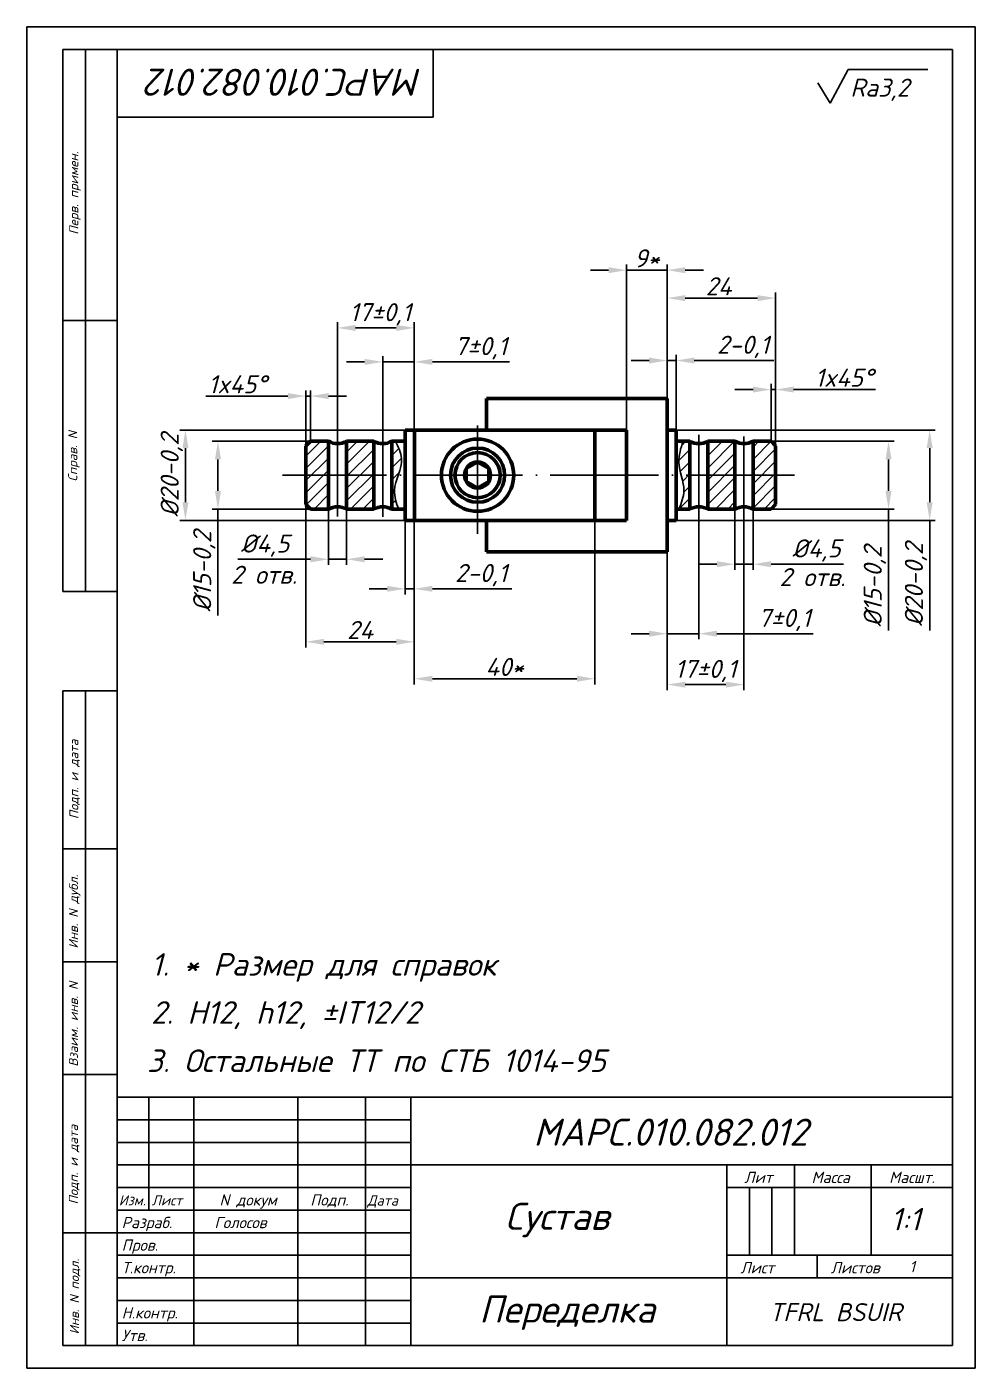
# Model space of a CAD drawing. Header units: millimetres. Extents: x -5427 to 3670, y -5891 to 948.
# Drawn here: x 2322.6 to 2532.6, y -2998.4 to -2701.4 of the extents above; entities that cross this region are included whole.
import ezdxf
from ezdxf.enums import TextEntityAlignment as Align

# ---------------------------------------------------------------- set-up
doc = ezdxf.new("R2010")
doc.units = ezdxf.units.MM
doc.header["$MEASUREMENT"] = 0
doc.linetypes.add('ACAD_ISO04W100', pattern=[30, 24, -3, 0, -3])
doc.layers.add('оси', color=1, linetype='ACAD_ISO04W100')
doc.layers.add('Толстые', color=7, linetype='Continuous', lineweight=50)
doc.layers.add('Тонкие', color=140, linetype='Continuous', lineweight=25)
doc.styles.get("Standard").update_dxf_attribs({"font": 'isocpeui.ttf'})
doc.styles.add('Для рамки', font='simplex.shx', dxfattribs={"oblique": 15, "height": 4})
doc.dimstyles.new('ISO-25', dxfattribs={"dimtxt": 4, "dimasz": 4, "dimexe": 1.25, "dimexo": 0, "dimtad": 1, "dimtxsty": 'Standard', "dimcen": 2.5, "dimadec": 0, "dimazin": 0, "dimtfac": 1, "dimtmove": 0, "dimatfit": 3, "dimfxl": 1, "dimarcsym": 0})
pattern_1 = [(45, (0, -1088.648), (-1.3470384, 1.3470384), [])]

# ---------------------------------------------------------------- blocks, each defined once
blk = doc.blocks.new('*D492')
at = {"layer": 'Defpoints', "color": 0, "transparency": 16777216}
for p in [(2487.45, -2793.18), (2513.46, -2793.18), (2487.45, -2808.18)]:
    blk.add_point(p, dxfattribs=at)
at = {"layer": 'Тонкие', "color": 0, "lineweight": -2, "transparency": 16777216}
for p, q in [((2487.45, -2793.18), (2514.71, -2793.18)), ((2513.46, -2797.18), (2513.46, -2804.18)), ((2487.45, -2808.18), (2514.71, -2808.18)), ((2513.46, -2808.18), (2513.46, -2835.07))]:
    blk.add_line(p, q, dxfattribs=at)
at = {"layer": 'Тонкие', "color": 0, "transparency": 16777216}
for points in [[(2512.79, -2797.18), (2514.12, -2797.18), (2513.46, -2793.18)], [(2512.79, -2804.18), (2514.12, -2804.18), (2513.46, -2808.18)]]:
    blk.add_solid(points, dxfattribs=at)
at = {"layer": 'Тонкие', "color": 0, "transparency": 16777216, "insert": (2510.43, -2825.31), "char_height": 4, "attachment_point": 5, "rotation": 90}
blk.add_mtext('%%c15-0,2', dxfattribs=at)
blk = doc.blocks.new('*D493')
at = {"layer": 'Defpoints', "color": 0, "transparency": 16777216}
for p in [(2466.45, -2790.68), (2522.57, -2790.68), (2466.45, -2810.68)]:
    blk.add_point(p, dxfattribs=at)
at = {"layer": 'Тонкие', "color": 0, "lineweight": -2, "transparency": 16777216}
for p, q in [((2466.45, -2790.68), (2523.82, -2790.68)), ((2522.57, -2794.68), (2522.57, -2806.68)), ((2466.45, -2810.68), (2523.82, -2810.68)), ((2522.57, -2810.68), (2522.57, -2835.06))]:
    blk.add_line(p, q, dxfattribs=at)
at = {"layer": 'Тонкие', "color": 0, "transparency": 16777216}
for points in [[(2521.9, -2794.68), (2523.23, -2794.68), (2522.57, -2790.68)], [(2521.9, -2806.68), (2523.23, -2806.68), (2522.57, -2810.68)]]:
    blk.add_solid(points, dxfattribs=at)
at = {"layer": 'Тонкие', "color": 0, "transparency": 16777216, "insert": (2519.54, -2824.89), "char_height": 4, "attachment_point": 5, "rotation": 90}
blk.add_mtext('%%c20-0,2', dxfattribs=at)
blk = doc.blocks.new('*D494')
at = {"layer": 'Defpoints', "color": 0, "transparency": 16777216}
for p in [(2406.45, -2790.68), (2357.77, -2810.68), (2406.45, -2810.68)]:
    blk.add_point(p, dxfattribs=at)
at = {"layer": 'Тонкие', "color": 0, "lineweight": -2, "transparency": 16777216}
for p, q in [((2406.45, -2790.68), (2356.52, -2790.68)), ((2357.77, -2794.68), (2357.77, -2806.68)), ((2406.45, -2810.68), (2356.52, -2810.68))]:
    blk.add_line(p, q, dxfattribs=at)
at = {"layer": 'Тонкие', "color": 0, "transparency": 16777216}
for points in [[(2357.11, -2794.68), (2358.44, -2794.68), (2357.77, -2790.68)], [(2357.11, -2806.68), (2358.44, -2806.68), (2357.77, -2810.68)]]:
    blk.add_solid(points, dxfattribs=at)
at = {"layer": 'Тонкие', "color": 0, "transparency": 16777216, "insert": (2354.75, -2800.68), "char_height": 4, "attachment_point": 5, "rotation": 90}
blk.add_mtext('%%c20-0,2', dxfattribs=at)
blk = doc.blocks.new('*D495')
at = {"layer": 'Defpoints', "color": 0, "transparency": 16777216}
for p in [(2385.45, -2793.18), (2364.97, -2808.18), (2385.45, -2808.18)]:
    blk.add_point(p, dxfattribs=at)
at = {"layer": 'Тонкие', "color": 0, "lineweight": -2, "transparency": 16777216}
for p, q in [((2385.45, -2793.18), (2363.72, -2793.18)), ((2364.97, -2797.18), (2364.97, -2804.18)), ((2385.45, -2808.18), (2363.72, -2808.18)), ((2364.97, -2808.18), (2364.97, -2831.73))]:
    blk.add_line(p, q, dxfattribs=at)
at = {"layer": 'Тонкие', "color": 0, "transparency": 16777216}
for points in [[(2364.3, -2797.18), (2365.64, -2797.18), (2364.97, -2793.18)], [(2364.3, -2804.18), (2365.64, -2804.18), (2364.97, -2808.18)]]:
    blk.add_solid(points, dxfattribs=at)
at = {"layer": 'Тонкие', "color": 0, "transparency": 16777216, "insert": (2361.94, -2821.97), "char_height": 4, "attachment_point": 5, "rotation": 90}
blk.add_mtext('%%c15-0,2', dxfattribs=at)
blk = doc.blocks.new('*D496')
at = {"layer": 'Defpoints', "color": 0, "transparency": 16777216}
for p in [(2406.45, -2810.68), (2408.45, -2810.68), (2406.45, -2825.84)]:
    blk.add_point(p, dxfattribs=at)
at = {"layer": 'Тонкие', "color": 0, "lineweight": -2, "transparency": 16777216}
for p, q in [((2406.45, -2810.68), (2406.45, -2827.09)), ((2408.45, -2810.68), (2408.45, -2827.09)), ((2402.45, -2825.84), (2398.45, -2825.84)), ((2406.45, -2825.84), (2408.45, -2825.84)), ((2412.45, -2825.84), (2430.04, -2825.84))]:
    blk.add_line(p, q, dxfattribs=at)
at = {"layer": 'Тонкие', "color": 0, "transparency": 16777216}
for points in [[(2402.45, -2825.17), (2402.45, -2826.5), (2406.45, -2825.84)], [(2412.45, -2825.17), (2412.45, -2826.5), (2408.45, -2825.84)]]:
    blk.add_solid(points, dxfattribs=at)
at = {"layer": 'Тонкие', "color": 0, "transparency": 16777216, "insert": (2423.25, -2822.81), "char_height": 4, "attachment_point": 5}
blk.add_mtext('2-0,1', dxfattribs=at)
blk = doc.blocks.new('*D497')
at = {"layer": 'Defpoints', "color": 0, "transparency": 16777216}
for p in [(2401.45, -2775.6), (2408.45, -2790.68), (2401.45, -2793.68)]:
    blk.add_point(p, dxfattribs=at)
at = {"layer": 'Тонкие', "color": 0, "lineweight": -2, "transparency": 16777216}
for p, q in [((2397.45, -2775.6), (2393.45, -2775.6)), ((2401.45, -2793.68), (2401.45, -2774.35)), ((2401.45, -2775.6), (2408.45, -2775.6)), ((2408.45, -2790.68), (2408.45, -2774.35)), ((2412.45, -2775.6), (2429.56, -2775.6))]:
    blk.add_line(p, q, dxfattribs=at)
at = {"layer": 'Тонкие', "color": 0, "transparency": 16777216}
for points in [[(2397.45, -2774.93), (2397.45, -2776.26), (2401.45, -2775.6)], [(2412.45, -2774.93), (2412.45, -2776.26), (2408.45, -2775.6)]]:
    blk.add_solid(points, dxfattribs=at)
at = {"layer": 'Тонкие', "color": 0, "transparency": 16777216, "insert": (2423.17, -2772.57), "char_height": 4, "attachment_point": 5}
blk.add_mtext('7%%p0,1', dxfattribs=at)
blk = doc.blocks.new('*D498')
at = {"layer": 'Defpoints', "color": 0, "transparency": 16777216}
for p in [(2391.45, -2768.07), (2408.45, -2790.68), (2391.45, -2793.68)]:
    blk.add_point(p, dxfattribs=at)
at = {"layer": 'Тонкие', "color": 0, "lineweight": -2, "transparency": 16777216}
for p, q in [((2391.45, -2793.68), (2391.45, -2766.82)), ((2408.45, -2790.68), (2408.45, -2766.82)), ((2404.45, -2768.07), (2395.45, -2768.07))]:
    blk.add_line(p, q, dxfattribs=at)
at = {"layer": 'Тонкие', "color": 0, "transparency": 16777216}
for points in [[(2395.45, -2767.4), (2395.45, -2768.74), (2391.45, -2768.07)], [(2404.45, -2767.4), (2404.45, -2768.74), (2408.45, -2768.07)]]:
    blk.add_solid(points, dxfattribs=at)
at = {"layer": 'Тонкие', "color": 0, "transparency": 16777216, "insert": (2400.93, -2765.05), "char_height": 4, "attachment_point": 5}
blk.add_mtext('17%%p0,1', dxfattribs=at)
blk = doc.blocks.new('*D499')
at = {"layer": 'Defpoints', "color": 0, "transparency": 16777216}
for p in [(2389.45, -2808.18), (2393.45, -2808.18), (2393.45, -2819.3)]:
    blk.add_point(p, dxfattribs=at)
at = {"layer": 'Тонкие', "color": 0, "lineweight": -2, "transparency": 16777216}
for p, q in [((2389.45, -2808.18), (2389.45, -2820.55)), ((2393.45, -2808.18), (2393.45, -2820.55)), ((2385.45, -2819.3), (2369.39, -2819.3)), ((2393.45, -2819.3), (2389.45, -2819.3)), ((2397.45, -2819.3), (2401.45, -2819.3))]:
    blk.add_line(p, q, dxfattribs=at)
at = {"layer": 'Тонкие', "color": 0, "transparency": 16777216}
for points in [[(2385.45, -2818.63), (2385.45, -2819.97), (2389.45, -2819.3)], [(2397.45, -2818.63), (2397.45, -2819.97), (2393.45, -2819.3)]]:
    blk.add_solid(points, dxfattribs=at)
at = {"layer": 'Тонкие', "color": 0, "transparency": 16777216, "insert": (2375.41, -2816.28), "char_height": 4, "attachment_point": 5}
blk.add_mtext('%%c4,5', dxfattribs=at)
blk = doc.blocks.new('*D500')
at = {"layer": 'Defpoints', "color": 0, "transparency": 16777216}
for p in [(2385.45, -2783.16), (2384.45, -2794.18), (2385.45, -2793.18)]:
    blk.add_point(p, dxfattribs=at)
at = {"layer": 'Тонкие', "color": 0, "lineweight": -2, "transparency": 16777216}
for p, q in [((2384.45, -2794.18), (2384.45, -2781.91)), ((2385.45, -2793.18), (2385.45, -2781.91)), ((2380.45, -2783.16), (2362.32, -2783.16)), ((2385.45, -2783.16), (2384.45, -2783.16)), ((2389.45, -2783.16), (2393.45, -2783.16))]:
    blk.add_line(p, q, dxfattribs=at)
at = {"layer": 'Тонкие', "color": 0, "transparency": 16777216}
for points in [[(2380.45, -2782.5), (2380.45, -2783.83), (2384.45, -2783.16)], [(2389.45, -2782.5), (2389.45, -2783.83), (2385.45, -2783.16)]]:
    blk.add_solid(points, dxfattribs=at)
at = {"layer": 'Тонкие', "color": 0, "transparency": 16777216, "insert": (2369.29, -2780.54), "char_height": 4, "attachment_point": 5}
blk.add_mtext('1x45%%d', dxfattribs=at)
blk = doc.blocks.new('*D501')
at = {"layer": 'Defpoints', "color": 0, "transparency": 16777216}
for p in [(2384.45, -2807.18), (2408.45, -2810.68), (2408.45, -2837.57)]:
    blk.add_point(p, dxfattribs=at)
at = {"layer": 'Тонкие', "color": 0, "lineweight": -2, "transparency": 16777216}
for p, q in [((2384.45, -2807.18), (2384.45, -2838.82)), ((2408.45, -2810.68), (2408.45, -2838.82)), ((2388.45, -2837.57), (2404.45, -2837.57))]:
    blk.add_line(p, q, dxfattribs=at)
at = {"layer": 'Тонкие', "color": 0, "transparency": 16777216}
for points in [[(2388.45, -2836.91), (2388.45, -2838.24), (2384.45, -2837.57)], [(2404.45, -2836.91), (2404.45, -2838.24), (2408.45, -2837.57)]]:
    blk.add_solid(points, dxfattribs=at)
at = {"layer": 'Тонкие', "color": 0, "transparency": 16777216, "insert": (2396.45, -2834.95), "char_height": 4, "attachment_point": 5}
blk.add_mtext('24', dxfattribs=at)
blk = doc.blocks.new('*D512')
at = {"layer": 'Defpoints', "color": 0, "transparency": 16777216}
for p in [(2466.45, -2775.29), (2466.45, -2810.68), (2464.45, -2817.68)]:
    blk.add_point(p, dxfattribs=at)
at = {"layer": 'Тонкие', "color": 0, "lineweight": -2, "transparency": 16777216}
for p, q in [((2460.45, -2775.29), (2456.45, -2775.29)), ((2464.45, -2817.68), (2464.45, -2774.04)), ((2464.45, -2775.29), (2466.45, -2775.29)), ((2466.45, -2810.68), (2466.45, -2774.04)), ((2470.45, -2775.29), (2488.04, -2775.29))]:
    blk.add_line(p, q, dxfattribs=at)
at = {"layer": 'Тонкие', "color": 0, "transparency": 16777216}
for points in [[(2460.45, -2774.62), (2460.45, -2775.96), (2464.45, -2775.29)], [(2470.45, -2774.62), (2470.45, -2775.96), (2466.45, -2775.29)]]:
    blk.add_solid(points, dxfattribs=at)
at = {"layer": 'Тонкие', "color": 0, "transparency": 16777216, "insert": (2481.25, -2772.27), "char_height": 4, "attachment_point": 5}
blk.add_mtext('2-0,1', dxfattribs=at)
blk = doc.blocks.new('*D513')
at = {"layer": 'Defpoints', "color": 0, "transparency": 16777216}
for p in [(2471.45, -2807.68), (2464.45, -2817.68), (2471.45, -2835.77)]:
    blk.add_point(p, dxfattribs=at)
at = {"layer": 'Тонкие', "color": 0, "lineweight": -2, "transparency": 16777216}
for p, q in [((2471.45, -2807.68), (2471.45, -2837.02)), ((2464.45, -2817.68), (2464.45, -2837.02)), ((2460.45, -2835.77), (2456.45, -2835.77)), ((2464.45, -2835.77), (2471.45, -2835.77)), ((2475.45, -2835.77), (2496.77, -2835.77))]:
    blk.add_line(p, q, dxfattribs=at)
at = {"layer": 'Тонкие', "color": 0, "transparency": 16777216}
for points in [[(2460.45, -2835.11), (2460.45, -2836.44), (2464.45, -2835.77)], [(2475.45, -2835.11), (2475.45, -2836.44), (2471.45, -2835.77)]]:
    blk.add_solid(points, dxfattribs=at)
at = {"layer": 'Тонкие', "color": 0, "transparency": 16777216, "insert": (2490.39, -2832.75), "char_height": 4, "attachment_point": 5}
blk.add_mtext('7%%p0,1', dxfattribs=at)
blk = doc.blocks.new('*D514')
at = {"layer": 'Defpoints', "color": 0, "transparency": 16777216}
for p in [(2481.45, -2807.68), (2464.45, -2817.68), (2481.45, -2847.05)]:
    blk.add_point(p, dxfattribs=at)
at = {"layer": 'Тонкие', "color": 0, "lineweight": -2, "transparency": 16777216}
for p, q in [((2481.45, -2807.68), (2481.45, -2848.3)), ((2464.45, -2817.68), (2464.45, -2848.3)), ((2468.45, -2847.05), (2477.45, -2847.05))]:
    blk.add_line(p, q, dxfattribs=at)
at = {"layer": 'Тонкие', "color": 0, "transparency": 16777216}
for points in [[(2468.45, -2846.39), (2468.45, -2847.72), (2464.45, -2847.05)], [(2477.45, -2846.39), (2477.45, -2847.72), (2481.45, -2847.05)]]:
    blk.add_solid(points, dxfattribs=at)
at = {"layer": 'Тонкие', "color": 0, "transparency": 16777216, "insert": (2472.95, -2844.03), "char_height": 4, "attachment_point": 5}
blk.add_mtext('17%%p0,1', dxfattribs=at)
blk = doc.blocks.new('*D515')
at = {"layer": 'Defpoints', "color": 0, "transparency": 16777216}
for p in [(2488.45, -2761.47), (2464.45, -2790.68), (2488.45, -2794.18)]:
    blk.add_point(p, dxfattribs=at)
at = {"layer": 'Тонкие', "color": 0, "lineweight": -2, "transparency": 16777216}
for p, q in [((2464.45, -2790.68), (2464.45, -2760.22)), ((2468.45, -2761.47), (2484.45, -2761.47)), ((2488.45, -2794.18), (2488.45, -2760.22))]:
    blk.add_line(p, q, dxfattribs=at)
at = {"layer": 'Тонкие', "color": 0, "transparency": 16777216}
for points in [[(2468.45, -2760.81), (2468.45, -2762.14), (2464.45, -2761.47)], [(2484.45, -2760.81), (2484.45, -2762.14), (2488.45, -2761.47)]]:
    blk.add_solid(points, dxfattribs=at)
at = {"layer": 'Тонкие', "color": 0, "transparency": 16777216, "insert": (2475.84, -2758.85), "char_height": 4, "attachment_point": 5}
blk.add_mtext('24', dxfattribs=at)
blk = doc.blocks.new('*D516')
at = {"layer": 'Defpoints', "color": 0, "transparency": 16777216}
for p in [(2488.45, -2781.72), (2487.45, -2793.18), (2488.45, -2794.18)]:
    blk.add_point(p, dxfattribs=at)
at = {"layer": 'Тонкие', "color": 0, "lineweight": -2, "transparency": 16777216}
for p, q in [((2483.45, -2781.72), (2479.45, -2781.72)), ((2487.45, -2793.18), (2487.45, -2780.47)), ((2487.45, -2781.72), (2488.45, -2781.72)), ((2488.45, -2794.18), (2488.45, -2780.47)), ((2492.45, -2781.72), (2510.59, -2781.72))]:
    blk.add_line(p, q, dxfattribs=at)
at = {"layer": 'Тонкие', "color": 0, "transparency": 16777216}
for points in [[(2483.45, -2781.05), (2483.45, -2782.38), (2487.45, -2781.72)], [(2492.45, -2781.05), (2492.45, -2782.38), (2488.45, -2781.72)]]:
    blk.add_solid(points, dxfattribs=at)
at = {"layer": 'Тонкие', "color": 0, "transparency": 16777216, "insert": (2503.62, -2779.09), "char_height": 4, "attachment_point": 5}
blk.add_mtext('1x45%%d', dxfattribs=at)
blk = doc.blocks.new('*D518')
at = {"layer": 'Defpoints', "color": 0, "transparency": 16777216}
for p in [(2408.45, -2810.68), (2448.45, -2810.68), (2448.45, -2845.75)]:
    blk.add_point(p, dxfattribs=at)
at = {"layer": 'Тонкие', "color": 0, "lineweight": -2, "transparency": 16777216}
for p, q in [((2408.45, -2810.68), (2408.45, -2847)), ((2448.45, -2810.68), (2448.45, -2847)), ((2412.45, -2845.75), (2444.45, -2845.75))]:
    blk.add_line(p, q, dxfattribs=at)
at = {"layer": 'Тонкие', "color": 0, "transparency": 16777216}
for points in [[(2412.45, -2845.09), (2412.45, -2846.42), (2408.45, -2845.75)], [(2444.45, -2845.09), (2444.45, -2846.42), (2448.45, -2845.75)]]:
    blk.add_solid(points, dxfattribs=at)
at = {"layer": 'Тонкие', "color": 0, "transparency": 16777216, "insert": (2428.45, -2843.13), "char_height": 4, "attachment_point": 5}
blk.add_mtext('40*', dxfattribs=at)
blk = doc.blocks.new('*D519')
at = {"layer": 'Defpoints', "color": 0, "transparency": 16777216}
for p in [(2464.45, -2755.29), (2464.45, -2783.68), (2455.45, -2790.68)]:
    blk.add_point(p, dxfattribs=at)
at = {"layer": 'Тонкие', "color": 0, "lineweight": -2, "transparency": 16777216}
for p, q in [((2451.45, -2755.29), (2447.45, -2755.29)), ((2455.45, -2790.68), (2455.45, -2754.04)), ((2455.45, -2755.29), (2464.45, -2755.29)), ((2464.45, -2783.68), (2464.45, -2754.04)), ((2468.45, -2755.29), (2472.45, -2755.29))]:
    blk.add_line(p, q, dxfattribs=at)
at = {"layer": 'Тонкие', "color": 0, "transparency": 16777216}
for points in [[(2451.45, -2754.62), (2451.45, -2755.96), (2455.45, -2755.29)], [(2468.45, -2754.62), (2468.45, -2755.96), (2464.45, -2755.29)]]:
    blk.add_solid(points, dxfattribs=at)
at = {"layer": 'Тонкие', "color": 0, "transparency": 16777216, "insert": (2459.95, -2752.67), "char_height": 4, "attachment_point": 5}
blk.add_mtext('9*', dxfattribs=at)
blk = doc.blocks.new('*D520')
at = {"layer": 'Defpoints', "color": 0, "transparency": 16777216}
for p in [(2479.45, -2808.18), (2483.45, -2808.18), (2483.45, -2820.39)]:
    blk.add_point(p, dxfattribs=at)
at = {"layer": 'Тонкие', "color": 0, "lineweight": -2, "transparency": 16777216}
for p, q in [((2479.45, -2808.18), (2479.45, -2821.64)), ((2483.45, -2808.18), (2483.45, -2821.64)), ((2475.45, -2820.39), (2471.45, -2820.39)), ((2479.45, -2820.39), (2483.45, -2820.39)), ((2487.45, -2820.39), (2503.52, -2820.39))]:
    blk.add_line(p, q, dxfattribs=at)
at = {"layer": 'Тонкие', "color": 0, "transparency": 16777216}
for points in [[(2475.45, -2819.72), (2475.45, -2821.06), (2479.45, -2820.39)], [(2487.45, -2819.72), (2487.45, -2821.06), (2483.45, -2820.39)]]:
    blk.add_solid(points, dxfattribs=at)
at = {"layer": 'Тонкие', "color": 0, "transparency": 16777216, "insert": (2497.5, -2817.36), "char_height": 4, "attachment_point": 5}
blk.add_mtext('%%c4,5', dxfattribs=at)

msp = doc.modelspace()

# ---------------------------------------------------------------- hatches: boundary and pattern name
at = {"layer": 'Тонкие'}
h = msp.add_hatch(dxfattribs=at)
h.set_pattern_fill('ANSI31', color=256, scale=0.6, style=0)
h.set_pattern_definition(pattern_1)
h.paths.add_polyline_path([(2389.455, -2793.18), (2385.455, -2793.18), (2384.455, -2794.18), (2384.455, -2800.68), (2389.455, -2800.68)])
h.paths.add_polyline_path([(2389.455, -2800.68), (2384.455, -2800.68), (2384.455, -2807.18), (2385.455, -2808.18), (2389.455, -2808.18)])
h.paths.add_polyline_path([(2399.455, -2793.18), (2393.455, -2793.18), (2393.455, -2800.68), (2399.455, -2800.68)])
h.paths.add_polyline_path([(2399.455, -2800.68), (2393.455, -2800.68), (2393.455, -2808.18), (2399.455, -2808.18)])
edge = h.paths.add_edge_path()
edge.add_line((2403.455, -2800.68), (2404.873, -2800.68))
edge.add_spline(control_points=[(2404.873, -2800.68), (2405.287, -2799.446), (2406.122, -2796.899), (2404.913, -2794.449), (2404.287, -2793.18)], knot_values=[0, 0, 0, 0, 3.7736382, 7.8322651, 7.8322651, 7.8322651, 7.8322651], degree=3, periodic=0)
edge.add_line((2404.287, -2793.18), (2403.455, -2793.18))
edge.add_line((2403.455, -2793.18), (2403.455, -2800.68))
edge = h.paths.add_edge_path()
edge.add_line((2403.455, -2808.18), (2404.955, -2808.18))
edge.add_spline(control_points=[(2404.955, -2808.18), (2404.488, -2806.824), (2403.633, -2804.336), (2404.492, -2801.819), (2404.873, -2800.68)], knot_values=[7.8322651, 7.8322651, 7.8322651, 7.8322651, 12.0054952, 15.4880218, 15.4880218, 15.4880218, 15.4880218], degree=3, periodic=0)
edge.add_line((2404.873, -2800.68), (2403.455, -2800.68))
edge.add_line((2403.455, -2800.68), (2403.455, -2808.18))
h = msp.add_hatch(dxfattribs=at)
h.set_pattern_fill('ANSI31', color=256, scale=0.6, style=0)
h.set_pattern_definition(pattern_1)
edge = h.paths.add_edge_path()
edge.add_line((2469.455, -2793.18), (2467.955, -2793.18))
edge.add_spline(control_points=[(2467.955, -2793.18), (2467.462, -2794.716), (2466.663, -2797.204), (2467.299, -2799.719), (2467.55, -2800.68)], knot_values=[0, 0, 0, 0, 4.7135227, 7.6304739, 7.6304739, 7.6304739, 7.6304739], degree=3, periodic=0)
edge.add_line((2467.55, -2800.68), (2469.455, -2800.68))
edge.add_line((2469.455, -2800.68), (2469.455, -2793.18))
edge = h.paths.add_edge_path()
edge.add_line((2469.455, -2800.68), (2467.55, -2800.68))
edge.add_spline(control_points=[(2467.55, -2800.68), (2467.852, -2801.836), (2468.539, -2804.365), (2467.589, -2806.836), (2467.073, -2808.18)], knot_values=[7.6304739, 7.6304739, 7.6304739, 7.6304739, 11.1431686, 15.3283152, 15.3283152, 15.3283152, 15.3283152], degree=3, periodic=0)
edge.add_line((2467.073, -2808.18), (2469.455, -2808.18))
edge.add_line((2469.455, -2808.18), (2469.455, -2800.68))
h.paths.add_polyline_path([(2479.455, -2800.68), (2473.455, -2800.68), (2473.455, -2808.18), (2479.455, -2808.18)])
h.paths.add_polyline_path([(2479.455, -2793.18), (2473.455, -2793.18), (2473.455, -2800.68), (2479.455, -2800.68)])
h.paths.add_polyline_path([(2488.455, -2794.18), (2487.455, -2793.18), (2483.455, -2793.18), (2483.455, -2800.68), (2488.455, -2800.68)])
h.paths.add_polyline_path([(2488.455, -2800.68), (2483.455, -2800.68), (2483.455, -2808.18), (2487.455, -2808.18), (2488.455, -2807.18)])

# ---------------------------------------------------------------- linework, layer by layer
for p, q in [((2322.645, -2998.404), (2322.645, -2701.404)), ((2322.645, -2701.404), (2532.645, -2701.404)), ((2532.645, -2701.404), (2532.645, -2998.404)), ((2330.645, -2826.404), (2330.645, -2706.404)), ((2330.645, -2706.404), (2342.645, -2706.404)), ((2335.645, -2826.404), (2335.645, -2706.404)), ((2342.645, -2993.404), (2342.645, -2706.404)), ((2342.645, -2706.404), (2527.645, -2706.404)), ((2412.645, -2721.404), (2412.645, -2706.404)), ((2527.645, -2706.404), (2527.645, -2993.404)), ((2342.645, -2721.404), (2412.645, -2721.404)), ((2342.645, -2766.404), (2330.645, -2766.404)), ((2342.645, -2826.404), (2330.645, -2826.404)), ((2330.645, -2848.404), (2330.645, -2993.404)), ((2342.645, -2848.404), (2330.645, -2848.404)), ((2335.645, -2993.404), (2335.645, -2848.404)), ((2342.645, -2883.404), (2330.645, -2883.404)), ((2342.645, -2908.404), (2330.645, -2908.404)), ((2342.645, -2933.404), (2330.645, -2933.404)), ((2527.645, -2938.404), (2342.645, -2938.404)), ((2349.645, -2938.404), (2349.645, -2963.404)), ((2349.645, -2938.404), (2349.645, -2963.404)), ((2359.645, -2938.404), (2359.645, -2993.404)), ((2359.645, -2938.404), (2359.645, -2993.404)), ((2382.645, -2938.404), (2382.645, -2993.404)), ((2382.645, -2938.404), (2382.645, -2993.404)), ((2397.645, -2938.404), (2397.645, -2993.404)), ((2397.645, -2938.404), (2397.645, -2993.404)), ((2407.645, -2938.404), (2407.645, -2993.404)), ((2407.645, -2938.404), (2407.645, -2993.404)), ((2527.645, -2953.404), (2407.645, -2953.404)), ((2477.645, -2953.404), (2477.645, -2993.404)), ((2477.645, -2953.404), (2477.645, -2993.404)), ((2492.645, -2953.404), (2492.645, -2973.404)), ((2492.645, -2953.404), (2492.645, -2973.404)), ((2509.645, -2953.404), (2509.645, -2973.404)), ((2509.645, -2953.404), (2509.645, -2973.404)), ((2407.645, -2958.404), (2342.645, -2958.404)), ((2527.645, -2958.404), (2477.645, -2958.404)), ((2407.645, -2963.404), (2342.645, -2963.404)), ((2407.645, -2963.404), (2342.645, -2963.404)), ((2342.645, -2968.404), (2330.645, -2968.404)), ((2527.645, -2973.404), (2477.645, -2973.404)), ((2527.645, -2973.404), (2477.645, -2973.404)), ((2497.645, -2973.404), (2497.645, -2978.404)), ((2497.645, -2973.404), (2497.645, -2978.404)), ((2527.645, -2978.404), (2407.645, -2978.404)), ((2527.645, -2978.404), (2407.645, -2978.404)), ((2330.645, -2993.404), (2342.645, -2993.404)), ((2527.645, -2993.404), (2342.645, -2993.404)), ((2532.645, -2998.404), (2322.645, -2998.404))]:
    msp.add_line(p, q)
at = {"layer": 'оси'}
for p, q in [((2422.455, -2813.681), (2422.455, -2786.923)), ((2391.46, -2791.323), (2391.46, -2809.831)), ((2401.46, -2791.063), (2401.46, -2809.876)), ((2471.45, -2791.768), (2471.45, -2810.391)), ((2481.45, -2792.084), (2481.45, -2809.14)), ((2492.615, -2800.68), (2379.27, -2800.68))]:
    msp.add_line(p, q, dxfattribs=at)
at = {"layer": 'Толстые'}
for p, q in [((2424.455, -2783.68), (2464.455, -2783.68)), ((2424.455, -2790.68), (2424.455, -2783.68)), ((2464.455, -2817.68), (2464.455, -2783.68)), ((2464.455, -2788.68), (2464.455, -2812.68)), ((2406.455, -2790.68), (2406.455, -2810.68)), ((2408.455, -2790.68), (2406.455, -2790.68)), ((2455.455, -2790.68), (2408.455, -2790.68)), ((2408.455, -2810.68), (2408.455, -2790.68)), ((2408.455, -2790.68), (2408.455, -2810.68)), ((2448.455, -2810.68), (2448.455, -2790.68)), ((2455.455, -2810.68), (2455.455, -2790.68)), ((2464.455, -2810.68), (2464.455, -2790.68)), ((2464.455, -2790.68), (2466.455, -2790.68)), ((2466.455, -2790.68), (2466.455, -2810.68)), ((2385.455, -2793.18), (2384.455, -2794.18)), ((2384.455, -2794.18), (2384.455, -2807.18)), ((2389.455, -2793.18), (2385.455, -2793.18)), ((2389.455, -2808.18), (2389.455, -2793.18)), ((2399.455, -2793.18), (2393.455, -2793.18)), ((2393.455, -2793.18), (2393.455, -2808.18)), ((2399.455, -2808.18), (2399.455, -2793.18)), ((2406.455, -2793.18), (2403.455, -2793.18)), ((2403.455, -2793.18), (2403.455, -2808.18)), ((2466.455, -2793.18), (2469.455, -2793.18)), ((2469.455, -2793.18), (2469.455, -2808.18)), ((2473.455, -2808.18), (2473.455, -2793.18)), ((2473.455, -2793.18), (2479.455, -2793.18)), ((2479.455, -2793.18), (2479.455, -2808.18)), ((2483.455, -2808.18), (2483.455, -2793.18)), ((2483.455, -2793.18), (2487.455, -2793.18)), ((2487.455, -2793.18), (2488.455, -2794.18)), ((2488.455, -2794.18), (2488.455, -2807.18)), ((2385.455, -2808.18), (2384.455, -2807.18)), ((2389.455, -2808.18), (2385.455, -2808.18)), ((2399.455, -2808.18), (2393.455, -2808.18)), ((2406.455, -2808.18), (2403.455, -2808.18)), ((2466.455, -2808.18), (2469.455, -2808.18)), ((2473.455, -2808.18), (2479.455, -2808.18)), ((2483.455, -2808.18), (2487.455, -2808.18)), ((2487.455, -2808.18), (2488.455, -2807.18)), ((2408.455, -2810.68), (2406.455, -2810.68)), ((2455.455, -2810.68), (2408.455, -2810.68)), ((2424.455, -2817.68), (2424.455, -2810.68)), ((2464.455, -2810.68), (2466.455, -2810.68)), ((2424.455, -2817.68), (2464.455, -2817.68))]:
    msp.add_line(p, q, dxfattribs=at)
msp.add_lwpolyline([(2419.95, -2799.217), (2419.95, -2802.104), (2422.45, -2803.547), (2424.95, -2802.104), (2424.95, -2799.217), (2422.45, -2797.774)], close=True, dxfattribs=at)
for centre, radius in [((2422.455, -2800.68), 8), ((2422.455, -2800.68), 6), ((2422.455, -2800.68), 5), ((2422.45, -2800.66), 2.887)]:
    msp.add_circle(centre, radius, dxfattribs=at)
for centre, start, end in [((2391.455, -2789.43), 241.92734, 298.07266), ((2401.455, -2789.43), 241.92734, 298.07266), ((2471.455, -2789.43), 241.92734, 298.07266), ((2481.455, -2789.43), 241.92734, 298.07266), ((2391.455, -2811.93), 61.92734, 118.07266), ((2401.455, -2811.93), 61.92734, 118.07266), ((2471.455, -2811.93), 61.92734, 118.07266), ((2481.455, -2811.93), 61.92734, 118.07266)]:
    msp.add_arc(centre, 4.25, start, end, dxfattribs=at)
at = {"layer": 'Тонкие'}
for p, q in [((2500.534, -2718.287), (2504.498, -2710.862)), ((2504.498, -2710.862), (2522.164, -2710.867)), ((2500.534, -2718.287), (2497.808, -2713.832)), ((2407.645, -2943.404), (2342.645, -2943.404)), ((2407.645, -2948.404), (2342.645, -2948.404)), ((2407.645, -2953.404), (2342.645, -2953.404)), ((2482.645, -2958.404), (2482.645, -2973.404)), ((2482.645, -2958.404), (2482.645, -2973.404)), ((2487.645, -2958.404), (2487.645, -2973.404)), ((2487.645, -2958.404), (2487.645, -2973.404)), ((2407.645, -2968.404), (2342.645, -2968.404)), ((2407.645, -2968.404), (2342.645, -2968.404)), ((2407.645, -2973.404), (2342.645, -2973.404)), ((2407.645, -2973.404), (2342.645, -2973.404)), ((2407.645, -2978.404), (2342.645, -2978.404)), ((2407.645, -2978.404), (2342.645, -2978.404)), ((2407.645, -2983.404), (2342.645, -2983.404)), ((2407.645, -2983.404), (2342.645, -2983.404)), ((2407.645, -2988.404), (2342.645, -2988.404)), ((2407.645, -2988.404), (2342.645, -2988.404))]:
    msp.add_line(p, q, dxfattribs=at)
for points in [[(2404.287, -2793.18), (2405.617, -2797.014), (2404.065, -2804.102), (2404.955, -2808.18)], [(2467.955, -2793.18), (2467.023, -2797.8), (2468.138, -2804.132), (2467.073, -2808.18)]]:
    msp.add_spline(points, degree=3, dxfattribs=at)

# ---------------------------------------------------------------- texts
msp.add_text('МАРС.010.082.012', height=6, rotation=180, dxfattribs=at).set_placement((2410.269, -2710.672))
for s, height, p in [('Ra3,2', 4, (2504.996, -2716.861)), ('2 отв.', 4, (2367.876, -2824.728)), ('2 отв.', 4, (2489.304, -2825.249)), ('1. * Размер для справок', 5, (2350.15, -2911.507)), ('2. H12, h12, %%pIT12/2', 5, (2350.15, -2922.145)), ('3. Остальные ТТ по СТБ 1014-95', 5, (2349.251, -2932.825)), ('МАРС.010.082.012', 6, (2434.809, -2949.146)), ('Изм.', 2.25, (2343.013, -2962.359)), ('Лист', 2.25, (2350.3, -2962.359)), ('Дата', 2.25, (2398.049, -2962.39)), ('Сустав', 6, (2428.528, -2967.779)), ('1:1', 5, (2513.932, -2967.901)), ('Разраб.', 2.5, (2343.645, -2967.404)), ('Голосов', 2.5, (2364.177, -2967.404)), ('Пров.', 2.5, (2343.645, -2972.404)), ('Т.контр.', 2.5, (2343.645, -2977.404)), ('Лист', 2.5, (2480.645, -2977.404)), ('Листов', 2.5, (2500.645, -2977.404)), ('1', 2.5, (2518.083, -2977.17)), ('Переделка', 6, (2422.803, -2988.316)), ('TFRL BSUIR', 4, (2486.993, -2987.999)), ('Н.контр.', 2.5, (2343.645, -2987.404)), ('Утв.', 2.5, (2343.645, -2992.404))]:
    msp.add_text(s, height=height, dxfattribs=at).set_placement(p)
at = {"layer": 'Тонкие', "linetype": 'Continuous', "style": 'Для рамки', "oblique": 15}
for s, p in [('Перв. примен.', (2334.05, -2747.432)), ('Справ. N', (2333.806, -2802.066)), ('Подп. и дата', (2334.066, -2876.845)), ('Инв. N дубл.', (2333.968, -2905.485)), ('Взаим. инв. N', (2333.968, -2931.647)), ('Подп. и дата', (2333.968, -2962.147)), ('Инв. N подл.', (2334.193, -2990.918))]:
    msp.add_text(s, height=2, rotation=90, dxfattribs=at).set_placement(p)
at = {"layer": 'Тонкие'}
for s, p in [('Лит', (2484.645, -2957.404)), ('Масса', (2500.645, -2957.404)), ('Масшт.', (2518.645, -2957.404)), ('N докум', (2371.645, -2962.404)), ('Подп.', (2389.645, -2962.404))]:
    msp.add_text(s, height=2.5, dxfattribs=at).set_placement(p, align=Align.CENTER)

# ---------------------------------------------------------------- dimensions: what is measured, and where the dimension line sits
for base, p1, p2, text, picture, middle in [((2464.455, -2755.291), (2455.455, -2790.68), (2464.455, -2783.68), '9*', '*D519', (2459.955, -2755.291)), ((2391.455, -2768.071), (2408.455, -2790.68), (2391.455, -2793.68), '17%%p0,1', '*D498', (2400.927, -2768.071)), ((2401.455, -2775.598), (2408.455, -2790.68), (2401.455, -2793.68), '7%%p0,1', '*D497', (2423.169, -2775.598)), ((2466.455, -2775.291), (2464.455, -2817.68), (2466.455, -2810.68), '2-0,1', '*D512', (2481.25, -2775.291)), ((2488.455, -2781.715), (2487.452, -2793.18), (2488.455, -2794.18), '1x45%%d', '*D516', (2503.619, -2781.715)), ((2385.455, -2783.164), (2384.455, -2794.18), (2385.455, -2793.18), '1x45%%d', '*D500', (2369.291, -2783.164)), ((2393.455, -2819.301), (2389.455, -2808.18), (2393.455, -2808.18), '%%c4,5', '*D499', (2375.406, -2819.301)), ((2471.455, -2835.772), (2464.455, -2817.68), (2471.455, -2807.68), '7%%p0,1', '*D513', (2490.386, -2835.772)), ((2483.455, -2820.389), (2479.455, -2808.18), (2483.455, -2808.18), '%%c4,5', '*D520', (2497.504, -2820.389)), ((2406.455, -2825.836), (2408.455, -2810.68), (2406.455, -2810.68), '2-0,1', '*D496', (2423.25, -2825.836))]:
    dim = msp.add_linear_dim(base=base, p1=p1, p2=p2, text=text, dimstyle='ISO-25', dxfattribs=at)
    dim.commit()
    dim.dimension.update_dxf_attribs({"geometry": picture, "text_midpoint": middle, "dimtype": 160})
dim = msp.add_linear_dim(base=(2488.455, -2761.473), p1=(2464.455, -2790.68), p2=(2488.455, -2794.18), dimstyle='ISO-25', dxfattribs=at)
dim.commit()
dim.dimension.update_dxf_attribs({"geometry": '*D515', "text_midpoint": (2475.841, -2761.473), "dimtype": 160})
for base, p1, p2, text, picture, middle in [((2357.773, -2810.68), (2406.455, -2790.68), (2406.455, -2810.68), '%%c20-0,2', '*D494', (2357.773, -2800.68)), ((2522.568, -2790.68), (2466.455, -2810.68), (2466.455, -2790.68), '%%c20-0,2', '*D493', (2522.568, -2824.887)), ((2364.969, -2808.18), (2385.455, -2793.18), (2385.455, -2808.18), '%%c15-0,2', '*D495', (2364.969, -2821.971)), ((2513.455, -2793.18), (2487.455, -2808.18), (2487.455, -2793.18), '%%c15-0,2', '*D492', (2513.455, -2825.314))]:
    dim = msp.add_linear_dim(base=base, p1=p1, p2=p2, angle=90, text=text, dimstyle='ISO-25', dxfattribs=at)
    dim.commit()
    dim.dimension.update_dxf_attribs({"geometry": picture, "text_midpoint": middle, "dimtype": 160})
dim = msp.add_linear_dim(base=(2408.455, -2837.575), p1=(2384.455, -2807.18), p2=(2408.455, -2810.68), dimstyle='ISO-25', dxfattribs=at)
dim.commit()
dim.dimension.update_dxf_attribs({"geometry": '*D501', "text_midpoint": (2396.455, -2834.95)})
for base, p1, p2, text, picture, middle in [((2481.455, -2847.055), (2464.455, -2817.68), (2481.455, -2807.68), '17%%p0,1', '*D514', (2472.955, -2844.03)), ((2448.455, -2845.753), (2408.455, -2810.68), (2448.455, -2810.68), '40*', '*D518', (2428.455, -2843.128))]:
    dim = msp.add_linear_dim(base=base, p1=p1, p2=p2, text=text, dimstyle='ISO-25', dxfattribs=at)
    dim.commit()
    dim.dimension.update_dxf_attribs({"geometry": picture, "text_midpoint": middle})

doc.saveas('drawing.dxf')
